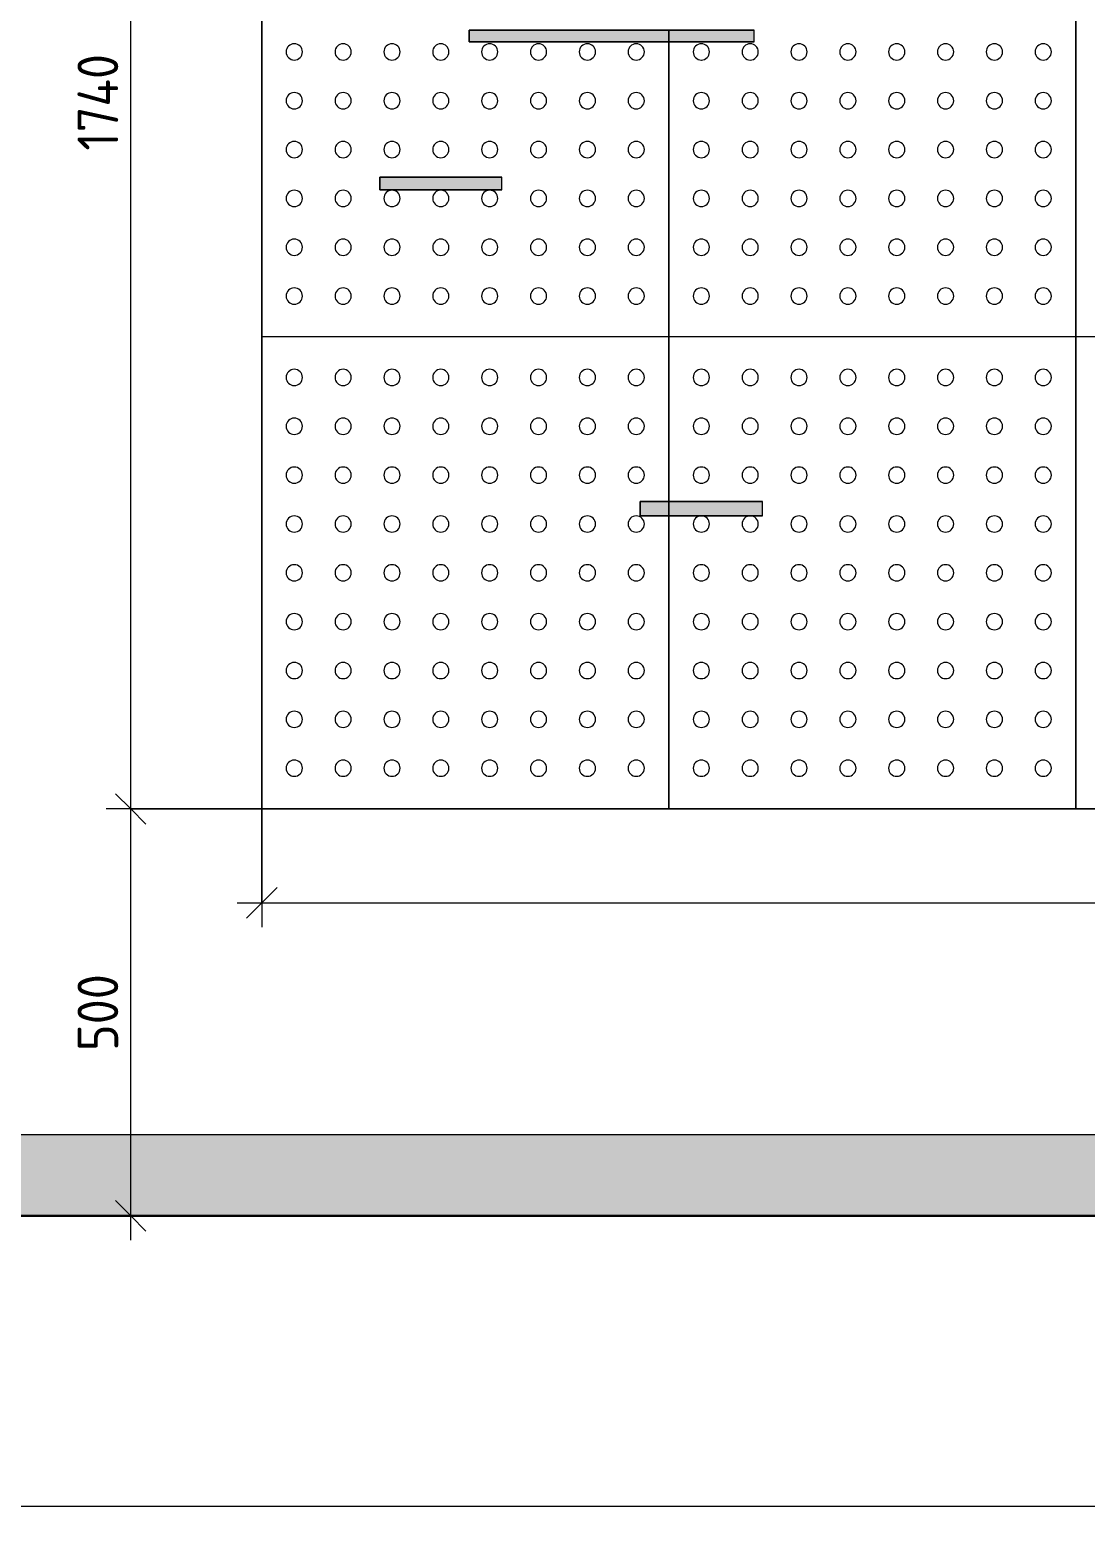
# Model space of a CAD drawing. Header units: millimetres. Extents: x 855 to 103073, y -1987 to 27400.
# Drawn here: x 71219 to 72516, y -387 to 1457 of the extents above; entities that cross this region are included whole.
import ezdxf

# ---------------------------------------------------------------- set-up
doc = ezdxf.new("R2010")
doc.units = ezdxf.units.MM
for name, color, linetype, lineweight in [('A-ANNO-DIMS', 7, 'Continuous', 9), ('A-ANNO-DIMS-25', 7, 'Continuous', 9), ('A-FLOR', 7, 'Continuous', 9), ('A-GENM', 7, 'Continuous', 9)]:
    doc.layers.add(name, color=color, linetype=linetype, lineweight=lineweight)
for name, color, linetype, lineweight, true_color in [('A-FLOR-FNSH-2', 7, 'Continuous', 30, 0x3c3c3c), ('I-FURN-3', 7, 'Continuous', 9, 0xacacac), ('I-FURN-5', 7, 'Continuous', 9, 0x949494), ('I-FURN-7', 7, 'Continuous', 9, 0x9e9e9e), ('I-FURN-9', 7, 'Continuous', 9, 0xc0c0c0)]:
    doc.layers.add(name, color=color, linetype=linetype, lineweight=lineweight, true_color=true_color)
doc.layers.add('I-FURN-4', color=7, linetype='Continuous', lineweight=9, true_color=0x7f7f7f, transparency=0.7)
doc.styles.add('ISOCPEUR_1', font='isocpeur.ttf', dxfattribs={"width": 0.9, "height": 62.5})
doc.styles.add('ISOCPEUR_2', font='isocpeur.ttf', dxfattribs={"width": 0.9, "height": 50})
doc.dimstyles.new('ISO-2_0_0_9К_Средний_округл2', dxfattribs={"dimscale": 304.8, "dimtxt": 49.799059, "dimasz": 0.123031, "dimexe": 0.098425, "dimexo": 0, "dimgap": 0, "dimtad": 1, "dimdec": 0, "dimrnd": 10, "dimzin": 0, "dimdsep": 46, "dimtxsty": 'ISOCPEUR_2', "dimblk1": 'OBLIQUE', "dimblk2": 'OBLIQUE', "dimsah": 1, "dimcen": 0.09, "dimdle": 0.098425, "dimazin": 0, "dimtfac": 1, "dimtdec": 4, "dimtix": 1, "dimtmove": 0, "dimatfit": 3, "dimfxl": 1, "dimtvp": 1, "dimtolj": 1, "dimtzin": 0, "dimarcsym": 2})
doc.dimstyles.new('ISO-2_5_0_9К_БОЛЬШОЙ', dxfattribs={"dimscale": 304.8, "dimtxt": 62.248823, "dimasz": 0.123031, "dimexe": 0.098425, "dimexo": 0.246063, "dimgap": 0, "dimtad": 1, "dimdec": 0, "dimrnd": 10, "dimzin": 0, "dimdsep": 46, "dimtxsty": 'ISOCPEUR_1', "dimblk1": 'OBLIQUE', "dimblk2": 'OBLIQUE', "dimsah": 1, "dimcen": 0.09, "dimdle": 0.098425, "dimazin": 0, "dimtfac": 1, "dimtdec": 4, "dimtix": 1, "dimtmove": 0, "dimatfit": 3, "dimfxl": 1, "dimtvp": 1, "dimtolj": 1, "dimtzin": 0, "dimarcsym": 2})

# ---------------------------------------------------------------- blocks, each defined once
blk = doc.blocks.new('Плинтус - Плинтус керамогранит бежевый-32865246-Развертка 1_02-5')
at = {"layer": 'A-GENM'}
blk.add_hatch(color=256, dxfattribs=at).paths.add_polyline_path([(-12825, 0), (-7660, 0), (-7660, 100), (-12825, 100)])
blk.add_line((-12825, 100), (-7660, 100), dxfattribs=at)
blk = doc.blocks.new('Бизиборд лего - бизиборд 1_21б-32328682-Развертка 1_02-5')
at = {"layer": 'I-FURN-4'}
h = blk.add_hatch(color=256, dxfattribs=at)
h.paths.add_polyline_path([(-11216.1, 860.2), (-11127.5, 860.2), (-11127.5, 877.8), (-11242.5, 877.8), (-11242.5, 860.2), (-11219.5, 860.2)])
h.paths.add_polyline_path([(-11207.3, 1442.2), (-11137.5, 1442.2), (-11137.5, 1456.7), (-11242.5, 1456.7), (-11242.5, 1442.2), (-11207.5, 1442.2)])
h.paths.add_polyline_path([(-10969.6, 1840.3), (-10827.1, 1840.3), (-10827.1, 1852.8), (-11177.5, 1852.8), (-11177.5, 1840.3), (-10972.8, 1840.3)])
h.paths.add_polyline_path([(-10907.6, 2140), (-10767.5, 2140), (-10767.5, 2152.2), (-10917.5, 2152.2), (-10917.5, 2140), (-10909.6, 2140)])
h = blk.add_hatch(color=256, dxfattribs=at)
h.paths.add_polyline_path([(-11272.8, 860.2), (-11242.5, 860.2), (-11242.5, 877.8), (-11277.5, 877.8), (-11277.4, 860.2), (-11272.8, 860.2)])
h.paths.add_polyline_path([(-11519.9, 1260.4), (-11447.5, 1260.4), (-11447.5, 1275.9), (-11597.5, 1275.9), (-11597.5, 1260.4), (-11520, 1260.4)])
h.paths.add_polyline_path([(-11407.5, 1442.2), (-11242.5, 1442.2), (-11242.5, 1456.7), (-11487.5, 1456.7), (-11487.5, 1442.2), (-11407.7, 1442.2)])
at = {"layer": 'I-FURN-3'}
for p, q in [((-11742.5, 2240), (-11742.5, 500)), ((-11137.5, 1456.7), (-11487.5, 1456.7)), ((-11487.5, 1456.7), (-11487.5, 1442.2)), ((-11242.5, 1442.2), (-11242.5, 1456.7)), ((-11242.5, 1442.2), (-11242.5, 1456.7)), ((-11137.5, 1442.2), (-11137.5, 1456.7)), ((-11487.5, 1442.2), (-11137.5, 1442.2)), ((-11447.5, 1275.9), (-11597.5, 1275.9)), ((-11597.5, 1275.9), (-11597.5, 1260.4)), ((-11447.5, 1260.4), (-11447.5, 1275.9)), ((-11597.5, 1260.4), (-11447.5, 1260.4)), ((-11712.5, 1080), (-11742.5, 1080)), ((-11272.8, 1080), (-11712.2, 1080)), ((-11215.1, 1080), (-11272.5, 1080)), ((-11212.5, 1080), (-11214.9, 1080)), ((-11137.5, 1080), (-11212.2, 1080)), ((-10772.8, 1080), (-11137.5, 1080)), ((-10712.5, 1080), (-10772.5, 1080)), ((-11127.5, 877.8), (-11277.5, 877.8)), ((-11277.5, 877.8), (-11277.5, 860.2)), ((-11242.5, 860.2), (-11242.5, 877.8)), ((-11242.5, 860.2), (-11242.5, 877.8)), ((-11127.5, 860.2), (-11127.5, 877.8)), ((-11277.5, 860.2), (-11127.5, 860.2)), ((-11742.5, 500), (-11242.5, 500)), ((-11242.5, 500), (-10742.5, 500)), ((-10742.5, 500), (-10242.5, 500))]:
    blk.add_line(p, q, dxfattribs=at)
for centre, start, end in [((-11702.5, 1430), 0, 180), ((-11642.5, 1430), 0, 180), ((-11582.5, 1430), 0, 180), ((-11522.5, 1430), 0, 180), ((-11462.5, 1430), 0, 180), ((-11402.5, 1430), 0, 180), ((-11342.5, 1430), 0, 180), ((-11282.5, 1430), 0, 180), ((-11202.5, 1430), 0, 180), ((-11142.5, 1430), 0, 180), ((-11082.5, 1430), 0, 180), ((-11022.5, 1430), 0, 180), ((-10962.5, 1430), 0, 180), ((-10902.5, 1430), 0, 180), ((-10842.5, 1430), 0, 180), ((-10782.5, 1430), 0, 180), ((-11702.5, 1430), 180.1435, 0), ((-11642.5, 1430), 180, 0), ((-11582.5, 1430), 180, 0), ((-11522.5, 1430), 180, 0), ((-11462.5, 1430), 180, 0), ((-11402.5, 1430), 180, 0), ((-11342.5, 1430), 180, 0), ((-11282.5, 1430), 180, 359.8565), ((-11202.5, 1430), 180.1435, 0), ((-11142.5, 1430), 180, 0), ((-11082.5, 1430), 180, 0), ((-11022.5, 1430), 180, 0), ((-10962.5, 1430), 180, 0), ((-10902.5, 1430), 180, 0), ((-10842.5, 1430), 180, 0), ((-10782.5, 1430), 180, 0), ((-11702.5, 1370), 0, 180), ((-11702.5, 1370), 180, 0), ((-11642.5, 1370), 0, 180), ((-11642.5, 1370), 180, 0), ((-11582.5, 1370), 0, 180), ((-11582.5, 1370), 180, 0), ((-11522.5, 1370), 0, 180), ((-11522.5, 1370), 180, 0), ((-11462.5, 1370), 0, 180), ((-11462.5, 1370), 180, 0), ((-11402.5, 1370), 0, 180), ((-11402.5, 1370), 180, 0), ((-11342.5, 1370), 0, 180), ((-11342.5, 1370), 180, 0), ((-11282.5, 1370), 0, 180), ((-11282.5, 1370), 180, 0), ((-11202.5, 1370), 0, 180), ((-11202.5, 1370), 180, 0), ((-11142.5, 1370), 0, 180), ((-11142.5, 1370), 180, 0), ((-11082.5, 1370), 0, 180), ((-11082.5, 1370), 180, 0), ((-11022.5, 1370), 0, 180), ((-11022.5, 1370), 180, 0), ((-10962.5, 1370), 0, 180), ((-10962.5, 1370), 180, 0), ((-10902.5, 1370), 0, 180), ((-10902.5, 1370), 180, 0), ((-10842.5, 1370), 0, 180), ((-10842.5, 1370), 180, 0), ((-10782.5, 1370), 0, 180), ((-10782.5, 1370), 180, 0), ((-11702.5, 1310), 0, 180), ((-11702.5, 1310), 180, 0), ((-11642.5, 1310), 0, 180), ((-11642.5, 1310), 180, 0), ((-11582.5, 1310), 0, 180), ((-11582.5, 1310), 180, 0), ((-11522.5, 1310), 0, 180), ((-11522.5, 1310), 180, 0), ((-11462.5, 1310), 0, 180), ((-11462.5, 1310), 180, 0), ((-11402.5, 1310), 0, 180), ((-11402.5, 1310), 180, 0), ((-11342.5, 1310), 0, 180), ((-11342.5, 1310), 180, 0), ((-11282.5, 1310), 0, 180), ((-11282.5, 1310), 180, 0), ((-11202.5, 1310), 0, 180), ((-11202.5, 1310), 180, 0), ((-11142.5, 1310), 0, 180), ((-11142.5, 1310), 180, 0), ((-11082.5, 1310), 0, 180), ((-11082.5, 1310), 180, 0), ((-11022.5, 1310), 0, 180), ((-11022.5, 1310), 180, 0), ((-10962.5, 1310), 0, 180), ((-10962.5, 1310), 180, 0), ((-10902.5, 1310), 0, 180), ((-10902.5, 1310), 180, 0), ((-10842.5, 1310), 0, 180), ((-10842.5, 1310), 180, 0), ((-10782.5, 1310), 0, 180), ((-10782.5, 1310), 180, 0), ((-11702.5, 1250), 0, 180), ((-11642.5, 1250), 0, 180), ((-11582.5, 1250), 0, 180), ((-11522.5, 1250), 0, 180), ((-11462.5, 1250), 0, 180), ((-11402.5, 1250), 0, 180), ((-11342.5, 1250), 0, 180), ((-11282.5, 1250), 0, 180), ((-11202.5, 1250), 0, 180), ((-11142.5, 1250), 0, 180), ((-11082.5, 1250), 360, 180), ((-11022.5, 1250), 0, 180), ((-10962.5, 1250), 0, 180), ((-10902.5, 1250), 0, 180), ((-10842.5, 1250), 0, 180), ((-10782.5, 1250), 0, 180), ((-11702.5, 1250), 180, 0), ((-11642.5, 1250), 180, 0), ((-11582.5, 1250), 180, 0), ((-11522.5, 1250), 180, 0), ((-11462.5, 1250), 180, 0), ((-11402.5, 1250), 180, 0), ((-11342.5, 1250), 180, 0), ((-11282.5, 1250), 180, 0), ((-11202.5, 1250), 180, 0), ((-11142.5, 1250), 180, 0), ((-11082.5, 1250), 180, 0), ((-11022.5, 1250), 180, 0), ((-10962.5, 1250), 180, 0), ((-10902.5, 1250), 180, 0), ((-10842.5, 1250), 180, 0), ((-10782.5, 1250), 180, 0), ((-11702.5, 1190), 0, 180), ((-11642.5, 1190), 0, 180), ((-11582.5, 1190), 0, 180), ((-11522.5, 1190), 0, 180), ((-11462.5, 1190), 0, 180), ((-11402.5, 1190), 0, 180), ((-11342.5, 1190), 0, 180), ((-11282.5, 1190), 0, 180), ((-11202.5, 1190), 0, 180), ((-11142.5, 1190), 0, 180), ((-11082.5, 1190), 360, 180), ((-11022.5, 1190), 0, 180), ((-10962.5, 1190), 0, 180), ((-10902.5, 1190), 0, 180), ((-10842.5, 1190), 0, 180), ((-10782.5, 1190), 0, 180), ((-11702.5, 1190), 180, 0), ((-11642.5, 1190), 180, 0), ((-11582.5, 1190), 180, 0), ((-11522.5, 1190), 180, 0), ((-11462.5, 1190), 180, 0), ((-11402.5, 1190), 180, 0), ((-11342.5, 1190), 180, 0), ((-11282.5, 1190), 180, 0), ((-11202.5, 1190), 180, 0), ((-11142.5, 1190), 180, 0), ((-11082.5, 1190), 180, 0), ((-11022.5, 1190), 180, 0), ((-10962.5, 1190), 180, 0), ((-10902.5, 1190), 180, 0), ((-10842.5, 1190), 180, 0), ((-10782.5, 1190), 180, 0), ((-11702.5, 1130), 0, 180), ((-11702.5, 1130), 180, 0), ((-11642.5, 1130), 0, 180), ((-11642.5, 1130), 180, 0), ((-11582.5, 1130), 0, 180), ((-11582.5, 1130), 180, 0), ((-11522.5, 1130), 0, 180), ((-11522.5, 1130), 180, 0), ((-11462.5, 1130), 0, 180), ((-11462.5, 1130), 180, 0), ((-11402.5, 1130), 0, 180), ((-11402.5, 1130), 180, 0), ((-11342.5, 1130), 0, 180), ((-11342.5, 1130), 180, 0), ((-11282.5, 1130), 0, 180), ((-11282.5, 1130), 180, 0), ((-11202.5, 1130), 0, 180), ((-11202.5, 1130), 180, 0), ((-11142.5, 1130), 0, 180), ((-11142.5, 1130), 180, 0), ((-11082.5, 1130), 0, 180), ((-11082.5, 1130), 180, 0), ((-11022.5, 1130), 0, 180), ((-11022.5, 1130), 180, 0), ((-10962.5, 1130), 0, 180), ((-10962.5, 1130), 180, 0), ((-10902.5, 1130), 0, 180), ((-10902.5, 1130), 180, 0), ((-10842.5, 1130), 0, 180), ((-10842.5, 1130), 180, 0), ((-10782.5, 1130), 0, 180), ((-10782.5, 1130), 180, 0), ((-11702.5, 1030), 0, 180), ((-11642.5, 1030), 0, 180), ((-11582.5, 1030), 0, 180), ((-11522.5, 1030), 0, 180), ((-11462.5, 1030), 0, 180), ((-11402.5, 1030), 0, 180), ((-11342.5, 1030), 0, 180), ((-11282.5, 1030), 0, 180), ((-11202.5, 1030), 0, 180), ((-11142.5, 1030), 0, 180), ((-11082.5, 1030), 0, 180), ((-11022.5, 1030), 0, 180), ((-10962.5, 1030), 0, 180), ((-10902.5, 1030), 0, 180), ((-10842.5, 1030), 0, 180), ((-10782.5, 1030), 0, 180), ((-11702.5, 1030), 180, 0), ((-11642.5, 1030), 180, 0), ((-11582.5, 1030), 180, 0), ((-11522.5, 1030), 180, 0), ((-11462.5, 1030), 180, 0), ((-11402.5, 1030), 180, 0), ((-11342.5, 1030), 180, 0), ((-11282.5, 1030), 180, 0), ((-11202.5, 1030), 180, 0), ((-11142.5, 1030), 180, 0), ((-11082.5, 1030), 180, 0), ((-11022.5, 1030), 180, 0), ((-10962.5, 1030), 180, 0), ((-10902.5, 1030), 180, 0), ((-10842.5, 1030), 180, 0), ((-10782.5, 1030), 180, 0), ((-11702.5, 970), 0, 180), ((-11642.5, 970), 0, 180), ((-11582.5, 970), 0, 180), ((-11522.5, 970), 0, 180), ((-11462.5, 970), 0, 180), ((-11402.5, 970), 0, 180), ((-11342.5, 970), 360, 180), ((-11282.5, 970), 0, 180), ((-11202.5, 970), 0, 180), ((-11142.5, 970), 0, 180), ((-11082.5, 970), 360, 180), ((-11022.5, 970), 0, 180), ((-10962.5, 970), 0, 180), ((-10902.5, 970), 0, 180), ((-10842.5, 970), 0, 180), ((-10782.5, 970), 0, 180), ((-11702.5, 970), 180, 0), ((-11642.5, 970), 180, 0), ((-11582.5, 970), 180, 0), ((-11522.5, 970), 180, 0), ((-11462.5, 970), 180, 0), ((-11402.5, 970), 180, 0), ((-11342.5, 970), 180, 0), ((-11282.5, 970), 180, 0), ((-11202.5, 970), 180, 0), ((-11142.5, 970), 180, 0), ((-11082.5, 970), 180, 0), ((-11022.5, 970), 180, 0), ((-10962.5, 970), 180, 0), ((-10902.5, 970), 180, 0), ((-10842.5, 970), 180, 0), ((-10782.5, 970), 180, 0), ((-11702.5, 910), 0, 180), ((-11702.5, 910), 180, 0), ((-11642.5, 910), 0, 180), ((-11642.5, 910), 180, 0), ((-11582.5, 910), 0, 180), ((-11582.5, 910), 180, 0), ((-11522.5, 910), 0, 180), ((-11522.5, 910), 180, 0), ((-11462.5, 910), 0, 180), ((-11462.5, 910), 180, 0), ((-11402.5, 910), 0, 180), ((-11402.5, 910), 180, 0), ((-11342.5, 910), 0, 180), ((-11342.5, 910), 180, 0), ((-11282.5, 910), 0, 180), ((-11282.5, 910), 180, 0), ((-11202.5, 910), 0, 180), ((-11202.5, 910), 180, 360), ((-11142.5, 910), 0, 180), ((-11142.5, 910), 180, 0), ((-11082.5, 910), 360, 180), ((-11082.5, 910), 180, 360), ((-11022.5, 910), 0, 180), ((-11022.5, 910), 180, 0), ((-10962.5, 910), 360, 180), ((-10962.5, 910), 180, 360), ((-10902.5, 910), 360, 180), ((-10902.5, 910), 180, 360), ((-10842.5, 910), 0, 180), ((-10842.5, 910), 180, 0), ((-10782.5, 910), 360, 180), ((-10782.5, 910), 180, 360), ((-11702.5, 850), 0, 180), ((-11702.5, 850), 180, 0), ((-11642.5, 850), 0, 180), ((-11642.5, 850), 180, 0), ((-11582.5, 850), 0, 180), ((-11582.5, 850), 180, 0), ((-11522.5, 850), 0, 180), ((-11522.5, 850), 180, 0), ((-11462.5, 850), 0, 180), ((-11462.5, 850), 180, 0), ((-11402.5, 850), 360, 180), ((-11402.5, 850), 180, 0), ((-11342.5, 850), 0, 180), ((-11342.5, 850), 180, 0), ((-11282.5, 850), 0, 180), ((-11282.5, 850), 180, 0), ((-11202.5, 850), 360, 180), ((-11202.5, 850), 180, 360), ((-11142.5, 850), 0, 180), ((-11142.5, 850), 180, 0), ((-11082.5, 850), 360, 180), ((-11082.5, 850), 180, 360), ((-11022.5, 850), 0, 180), ((-11022.5, 850), 180, 0), ((-10962.5, 850), 0, 180), ((-10962.5, 850), 180, 0), ((-10902.5, 850), 360, 180), ((-10902.5, 850), 180, 360), ((-10842.5, 850), 0, 180), ((-10842.5, 850), 180, 0), ((-10782.5, 850), 0, 180), ((-10782.5, 850), 180, 0), ((-11702.5, 790), 0, 180), ((-11642.5, 790), 0, 180), ((-11582.5, 790), 0, 180), ((-11522.5, 790), 0, 180), ((-11462.5, 790), 0, 180), ((-11402.5, 790), 360, 180), ((-11342.5, 790), 0, 180), ((-11282.5, 790), 0, 180), ((-11202.5, 790), 360, 180), ((-11142.5, 790), 360, 180), ((-11082.5, 790), 0, 180), ((-11022.5, 790), 360, 180), ((-10962.5, 790), 0, 180), ((-10902.5, 790), 0, 180), ((-10842.5, 790), 360, 180), ((-10782.5, 790), 0, 180), ((-11702.5, 790), 180, 0), ((-11642.5, 790), 180, 0), ((-11582.5, 790), 180, 0), ((-11522.5, 790), 180, 0), ((-11462.5, 790), 180, 0), ((-11402.5, 790), 180, 0), ((-11342.5, 790), 180, 0), ((-11282.5, 790), 180, 0), ((-11202.5, 790), 180, 360), ((-11142.5, 790), 180, 360), ((-11082.5, 790), 180, 0), ((-11022.5, 790), 180, 360), ((-10962.5, 790), 180, 0), ((-10902.5, 790), 180, 0), ((-10842.5, 790), 180, 360), ((-10782.5, 790), 180, 0), ((-11702.5, 730), 0, 180), ((-11642.5, 730), 0, 180), ((-11582.5, 730), 0, 180), ((-11522.5, 730), 0, 180), ((-11462.5, 730), 0, 180), ((-11402.5, 730), 0, 180), ((-11342.5, 730), 0, 180), ((-11282.5, 730), 0, 180), ((-11202.5, 730), 0, 180), ((-11142.5, 730), 360, 180), ((-11082.5, 730), 360, 180), ((-11022.5, 730), 360, 180), ((-10962.5, 730), 360, 180), ((-10902.5, 730), 360, 180), ((-10842.5, 730), 360, 180), ((-10782.5, 730), 360, 180), ((-11702.5, 730), 180, 0), ((-11642.5, 730), 180, 0), ((-11582.5, 730), 180, 0), ((-11522.5, 730), 180, 0), ((-11462.5, 730), 180, 0), ((-11402.5, 730), 180, 0), ((-11342.5, 730), 180, 0), ((-11282.5, 730), 180, 0), ((-11202.5, 730), 180, 0), ((-11142.5, 730), 180, 360), ((-11082.5, 730), 180, 360), ((-11022.5, 730), 180, 360), ((-10962.5, 730), 180, 360), ((-10902.5, 730), 180, 360), ((-10842.5, 730), 180, 360), ((-10782.5, 730), 180, 360), ((-11702.5, 670), 0, 180), ((-11702.5, 670), 180, 0), ((-11642.5, 670), 0, 180), ((-11642.5, 670), 180, 0), ((-11582.5, 670), 0, 180), ((-11582.5, 670), 180, 0), ((-11522.5, 670), 0, 180), ((-11522.5, 670), 180, 0), ((-11462.5, 670), 0, 180), ((-11462.5, 670), 180, 0), ((-11402.5, 670), 0, 180), ((-11402.5, 670), 180, 0), ((-11342.5, 670), 0, 180), ((-11342.5, 670), 180, 0), ((-11282.5, 670), 0, 180), ((-11282.5, 670), 180, 0), ((-11202.5, 670), 0, 180), ((-11202.5, 670), 180, 0), ((-11142.5, 670), 0, 180), ((-11142.5, 670), 180, 0), ((-11082.5, 670), 0, 180), ((-11082.5, 670), 180, 0), ((-11022.5, 670), 0, 180), ((-11022.5, 670), 180, 0), ((-10962.5, 670), 360, 180), ((-10962.5, 670), 180, 0), ((-10902.5, 670), 360, 180), ((-10902.5, 670), 180, 360), ((-10842.5, 670), 0, 180), ((-10842.5, 670), 180, 0), ((-10782.5, 670), 360, 180), ((-10782.5, 670), 180, 360), ((-11702.5, 610), 0, 180), ((-11702.5, 610), 180, 0), ((-11642.5, 610), 0, 180), ((-11642.5, 610), 180, 0), ((-11582.5, 610), 0, 180), ((-11582.5, 610), 180, 0), ((-11522.5, 610), 0, 180), ((-11522.5, 610), 180, 0), ((-11462.5, 610), 0, 180), ((-11462.5, 610), 180, 0), ((-11402.5, 610), 0, 180), ((-11402.5, 610), 180, 0), ((-11342.5, 610), 0, 180), ((-11342.5, 610), 180, 0), ((-11282.5, 610), 0, 180), ((-11282.5, 610), 180, 0), ((-11202.5, 610), 0, 180), ((-11202.5, 610), 180, 0), ((-11142.5, 610), 0, 180), ((-11142.5, 610), 180, 0), ((-11082.5, 610), 0, 180), ((-11082.5, 610), 180, 0), ((-11022.5, 610), 0, 180), ((-11022.5, 610), 180, 0), ((-10962.5, 610), 360, 180), ((-10962.5, 610), 180, 0), ((-10902.5, 610), 360, 180), ((-10902.5, 610), 180, 360), ((-10842.5, 610), 0, 180), ((-10842.5, 610), 180, 0), ((-10782.5, 610), 0, 180), ((-10782.5, 610), 180, 0), ((-11702.5, 550), 0, 180), ((-11642.5, 550), 0, 180), ((-11582.5, 550), 360, 180), ((-11522.5, 550), 360, 180), ((-11462.5, 550), 360, 180), ((-11402.5, 550), 360, 180), ((-11342.5, 550), 360, 180), ((-11282.5, 550), 360, 180), ((-11202.5, 550), 360, 180), ((-11142.5, 550), 0, 180), ((-11082.5, 550), 0, 180), ((-11022.5, 550), 0, 180), ((-10962.5, 550), 360, 180), ((-10902.5, 550), 360, 180), ((-10842.5, 550), 360, 180), ((-10782.5, 550), 360, 180), ((-11702.5, 550), 180, 0), ((-11642.5, 550), 180, 360), ((-11582.5, 550), 180, 360), ((-11522.5, 550), 180, 0), ((-11462.5, 550), 180, 360), ((-11402.5, 550), 180, 360), ((-11342.5, 550), 180, 0), ((-11282.5, 550), 180, 0), ((-11202.5, 550), 180, 0), ((-11142.5, 550), 180, 360), ((-11082.5, 550), 180, 360), ((-11022.5, 550), 180, 0), ((-10962.5, 550), 180, 360), ((-10902.5, 550), 180, 360), ((-10842.5, 550), 180, 360), ((-10782.5, 550), 180, 360)]:
    blk.add_arc(centre, 10, start, end, dxfattribs=at)
at = {"layer": 'I-FURN-5'}
for p, q in [((-11242.5, 1442.2), (-11242.5, 1456.7)), ((-11242.5, 1456.7), (-11242.5, 1442.2)), ((-11242.5, 860.2), (-11242.5, 877.8)), ((-11242.5, 877.8), (-11242.5, 860.2))]:
    blk.add_line(p, q, dxfattribs=at)
at = {"layer": 'I-FURN-7'}
for p, q in [((-10742.5, 500), (-10742.5, 2240)), ((-10742.5, 2240), (-10742.5, 500)), ((-11242.5, 877.8), (-11242.5, 1442.2)), ((-11242.5, 1442.2), (-11242.5, 877.8)), ((-11242.5, 500), (-11242.5, 860.2)), ((-11242.5, 860.2), (-11242.5, 500))]:
    blk.add_line(p, q, dxfattribs=at)
for centre, start, end in [((-11702.5, 1430), 180, 180.1435), ((-11282.5, 1430), 359.8565, 0), ((-11202.5, 1430), 180, 180.1435)]:
    blk.add_arc(centre, 10, start, end, dxfattribs=at)
at = {"layer": 'I-FURN-9'}
for p, q in [((-11742.5, 500), (-11742.5, 2240)), ((-10742.5, 500), (-10742.5, 2240)), ((-10742.5, 500), (-10742.5, 2240)), ((-11487.5, 1456.7), (-11137.5, 1456.7)), ((-11487.5, 1442.2), (-11487.5, 1456.7)), ((-11137.5, 1442.2), (-11137.5, 1456.7)), ((-11137.5, 1442.2), (-11487.5, 1442.2)), ((-11242.5, 877.8), (-11242.5, 1442.2)), ((-11242.5, 877.8), (-11242.5, 1442.2)), ((-11597.5, 1275.9), (-11447.5, 1275.9)), ((-11597.5, 1260.4), (-11597.5, 1275.9)), ((-11447.5, 1260.4), (-11447.5, 1275.9)), ((-11447.5, 1260.4), (-11597.5, 1260.4)), ((-11277.5, 877.8), (-11127.5, 877.8)), ((-11277.5, 860.2), (-11277.5, 877.8)), ((-11127.5, 860.2), (-11127.5, 877.8)), ((-11127.5, 860.2), (-11277.5, 860.2)), ((-11242.5, 500), (-11242.5, 860.2)), ((-11242.5, 500), (-11242.5, 860.2)), ((-11242.5, 500), (-11742.5, 500)), ((-10742.5, 500), (-11242.5, 500)), ((-10242.5, 500), (-10742.5, 500))]:
    blk.add_line(p, q, dxfattribs=at)
for centre, start, end in [((-11702.5, 1430), 0, 180), ((-11642.5, 1430), 0, 180), ((-11582.5, 1430), 0, 180), ((-11522.5, 1430), 0, 180), ((-11462.5, 1430), 0, 180), ((-11402.5, 1430), 0, 180), ((-11342.5, 1430), 0, 180), ((-11282.5, 1430), 0, 180), ((-11202.5, 1430), 0, 180), ((-11142.5, 1430), 0, 180), ((-11082.5, 1430), 0, 180), ((-11022.5, 1430), 0, 180), ((-10962.5, 1430), 0, 180), ((-10902.5, 1430), 0, 180), ((-10842.5, 1430), 0, 180), ((-10782.5, 1430), 0, 180), ((-11702.5, 1430), 180, 0), ((-11642.5, 1430), 180, 0), ((-11582.5, 1430), 180, 0), ((-11522.5, 1430), 180, 0), ((-11462.5, 1430), 180, 0), ((-11402.5, 1430), 180, 0), ((-11342.5, 1430), 180, 0), ((-11282.5, 1430), 180, 0), ((-11202.5, 1430), 180, 0), ((-11142.5, 1430), 180, 0), ((-11082.5, 1430), 180, 0), ((-11022.5, 1430), 180, 0), ((-10962.5, 1430), 180, 0), ((-10902.5, 1430), 180, 0), ((-10842.5, 1430), 180, 0), ((-10782.5, 1430), 180, 0), ((-11702.5, 1370), 0, 180), ((-11702.5, 1370), 180, 0), ((-11642.5, 1370), 0, 180), ((-11642.5, 1370), 180, 0), ((-11582.5, 1370), 0, 180), ((-11582.5, 1370), 180, 0), ((-11522.5, 1370), 0, 180), ((-11522.5, 1370), 180, 0), ((-11462.5, 1370), 0, 180), ((-11462.5, 1370), 180, 0), ((-11402.5, 1370), 0, 180), ((-11402.5, 1370), 180, 0), ((-11342.5, 1370), 0, 180), ((-11342.5, 1370), 180, 0), ((-11282.5, 1370), 0, 180), ((-11282.5, 1370), 180, 0), ((-11202.5, 1370), 0, 180), ((-11202.5, 1370), 180, 0), ((-11142.5, 1370), 0, 180), ((-11142.5, 1370), 180, 0), ((-11082.5, 1370), 0, 180), ((-11082.5, 1370), 180, 0), ((-11022.5, 1370), 0, 180), ((-11022.5, 1370), 180, 0), ((-10962.5, 1370), 0, 180), ((-10962.5, 1370), 180, 0), ((-10902.5, 1370), 0, 180), ((-10902.5, 1370), 180, 0), ((-10842.5, 1370), 0, 180), ((-10842.5, 1370), 180, 0), ((-10782.5, 1370), 0, 180), ((-10782.5, 1370), 180, 0), ((-11702.5, 1310), 0, 180), ((-11702.5, 1310), 180, 0), ((-11642.5, 1310), 0, 180), ((-11642.5, 1310), 180, 0), ((-11582.5, 1310), 0, 180), ((-11582.5, 1310), 180, 0), ((-11522.5, 1310), 0, 180), ((-11522.5, 1310), 180, 0), ((-11462.5, 1310), 0, 180), ((-11462.5, 1310), 180, 0), ((-11402.5, 1310), 0, 180), ((-11402.5, 1310), 180, 0), ((-11342.5, 1310), 0, 180), ((-11342.5, 1310), 180, 0), ((-11282.5, 1310), 0, 180), ((-11282.5, 1310), 180, 0), ((-11202.5, 1310), 0, 180), ((-11202.5, 1310), 180, 0), ((-11142.5, 1310), 0, 180), ((-11142.5, 1310), 180, 0), ((-11082.5, 1310), 0, 180), ((-11082.5, 1310), 180, 0), ((-11022.5, 1310), 0, 180), ((-11022.5, 1310), 180, 0), ((-10962.5, 1310), 0, 180), ((-10962.5, 1310), 180, 0), ((-10902.5, 1310), 0, 180), ((-10902.5, 1310), 180, 0), ((-10842.5, 1310), 0, 180), ((-10842.5, 1310), 180, 0), ((-10782.5, 1310), 0, 180), ((-10782.5, 1310), 180, 0), ((-11702.5, 1250), 0, 180), ((-11642.5, 1250), 0, 180), ((-11582.5, 1250), 0, 180), ((-11522.5, 1250), 0, 180), ((-11462.5, 1250), 0, 180), ((-11402.5, 1250), 0, 180), ((-11342.5, 1250), 0, 180), ((-11282.5, 1250), 0, 180), ((-11202.5, 1250), 0, 180), ((-11142.5, 1250), 0, 180), ((-11082.5, 1250), 0, 180), ((-11022.5, 1250), 0, 180), ((-10962.5, 1250), 0, 180), ((-10902.5, 1250), 0, 180), ((-10842.5, 1250), 0, 180), ((-10782.5, 1250), 0, 180), ((-11702.5, 1250), 180, 0), ((-11642.5, 1250), 180, 0), ((-11582.5, 1250), 180, 0), ((-11522.5, 1250), 180, 0), ((-11462.5, 1250), 180, 0), ((-11402.5, 1250), 180, 0), ((-11342.5, 1250), 180, 0), ((-11282.5, 1250), 180, 0), ((-11202.5, 1250), 180, 0), ((-11142.5, 1250), 180, 0), ((-11082.5, 1250), 180, 0), ((-11022.5, 1250), 180, 0), ((-10962.5, 1250), 180, 0), ((-10902.5, 1250), 180, 0), ((-10842.5, 1250), 180, 0), ((-10782.5, 1250), 180, 0), ((-11702.5, 1190), 0, 180), ((-11642.5, 1190), 0, 180), ((-11582.5, 1190), 0, 180), ((-11522.5, 1190), 0, 180), ((-11462.5, 1190), 0, 180), ((-11402.5, 1190), 0, 180), ((-11342.5, 1190), 0, 180), ((-11282.5, 1190), 0, 180), ((-11202.5, 1190), 0, 180), ((-11142.5, 1190), 0, 180), ((-11082.5, 1190), 0, 180), ((-11022.5, 1190), 0, 180), ((-10962.5, 1190), 0, 180), ((-10902.5, 1190), 0, 180), ((-10842.5, 1190), 0, 180), ((-10782.5, 1190), 0, 180), ((-11702.5, 1190), 180, 0), ((-11642.5, 1190), 180, 0), ((-11582.5, 1190), 180, 0), ((-11522.5, 1190), 180, 0), ((-11462.5, 1190), 180, 0), ((-11402.5, 1190), 180, 0), ((-11342.5, 1190), 180, 0), ((-11282.5, 1190), 180, 0), ((-11202.5, 1190), 180, 0), ((-11142.5, 1190), 180, 0), ((-11082.5, 1190), 180, 0), ((-11022.5, 1190), 180, 0), ((-10962.5, 1190), 180, 0), ((-10902.5, 1190), 180, 0), ((-10842.5, 1190), 180, 0), ((-10782.5, 1190), 180, 0), ((-11702.5, 1130), 0, 180), ((-11702.5, 1130), 180, 0), ((-11642.5, 1130), 0, 180), ((-11642.5, 1130), 180, 0), ((-11582.5, 1130), 0, 180), ((-11582.5, 1130), 180, 0), ((-11522.5, 1130), 0, 180), ((-11522.5, 1130), 180, 0), ((-11462.5, 1130), 0, 180), ((-11462.5, 1130), 180, 0), ((-11402.5, 1130), 0, 180), ((-11402.5, 1130), 180, 0), ((-11342.5, 1130), 0, 180), ((-11342.5, 1130), 180, 0), ((-11282.5, 1130), 0, 180), ((-11282.5, 1130), 180, 0), ((-11202.5, 1130), 0, 180), ((-11202.5, 1130), 180, 0), ((-11142.5, 1130), 0, 180), ((-11142.5, 1130), 180, 0), ((-11082.5, 1130), 0, 180), ((-11082.5, 1130), 180, 0), ((-11022.5, 1130), 0, 180), ((-11022.5, 1130), 180, 0), ((-10962.5, 1130), 0, 180), ((-10962.5, 1130), 180, 0), ((-10902.5, 1130), 0, 180), ((-10902.5, 1130), 180, 0), ((-10842.5, 1130), 0, 180), ((-10842.5, 1130), 180, 0), ((-10782.5, 1130), 0, 180), ((-10782.5, 1130), 180, 0), ((-11702.5, 1030), 0, 180), ((-11642.5, 1030), 0, 180), ((-11582.5, 1030), 0, 180), ((-11522.5, 1030), 0, 180), ((-11462.5, 1030), 0, 180), ((-11402.5, 1030), 0, 180), ((-11342.5, 1030), 0, 180), ((-11282.5, 1030), 0, 180), ((-11202.5, 1030), 0, 180), ((-11142.5, 1030), 0, 180), ((-11082.5, 1030), 0, 180), ((-11022.5, 1030), 0, 180), ((-10962.5, 1030), 0, 180), ((-10902.5, 1030), 0, 180), ((-10842.5, 1030), 0, 180), ((-10782.5, 1030), 0, 180), ((-11702.5, 1030), 180, 0), ((-11642.5, 1030), 180, 0), ((-11582.5, 1030), 180, 0), ((-11522.5, 1030), 180, 0), ((-11462.5, 1030), 180, 0), ((-11402.5, 1030), 180, 0), ((-11342.5, 1030), 180, 0), ((-11282.5, 1030), 180, 0), ((-11202.5, 1030), 180, 0), ((-11142.5, 1030), 180, 0), ((-11082.5, 1030), 180, 0), ((-11022.5, 1030), 180, 0), ((-10962.5, 1030), 180, 0), ((-10902.5, 1030), 180, 0), ((-10842.5, 1030), 180, 0), ((-10782.5, 1030), 180, 0), ((-11702.5, 970), 0, 180), ((-11642.5, 970), 0, 180), ((-11582.5, 970), 0, 180), ((-11522.5, 970), 0, 180), ((-11462.5, 970), 0, 180), ((-11402.5, 970), 0, 180), ((-11342.5, 970), 0, 180), ((-11282.5, 970), 0, 180), ((-11202.5, 970), 0, 180), ((-11142.5, 970), 0, 180), ((-11082.5, 970), 0, 180), ((-11022.5, 970), 0, 180), ((-10962.5, 970), 0, 180), ((-10902.5, 970), 0, 180), ((-10842.5, 970), 0, 180), ((-10782.5, 970), 0, 180), ((-11702.5, 970), 180, 0), ((-11642.5, 970), 180, 0), ((-11582.5, 970), 180, 0), ((-11522.5, 970), 180, 0), ((-11462.5, 970), 180, 0), ((-11402.5, 970), 180, 0), ((-11342.5, 970), 180, 0), ((-11282.5, 970), 180, 0), ((-11202.5, 970), 180, 0), ((-11142.5, 970), 180, 0), ((-11082.5, 970), 180, 0), ((-11022.5, 970), 180, 0), ((-10962.5, 970), 180, 0), ((-10902.5, 970), 180, 0), ((-10842.5, 970), 180, 0), ((-10782.5, 970), 180, 0), ((-11702.5, 910), 0, 180), ((-11702.5, 910), 180, 0), ((-11642.5, 910), 0, 180), ((-11642.5, 910), 180, 0), ((-11582.5, 910), 0, 180), ((-11582.5, 910), 180, 0), ((-11522.5, 910), 0, 180), ((-11522.5, 910), 180, 0), ((-11462.5, 910), 0, 180), ((-11462.5, 910), 180, 0), ((-11402.5, 910), 0, 180), ((-11402.5, 910), 180, 0), ((-11342.5, 910), 0, 180), ((-11342.5, 910), 180, 0), ((-11282.5, 910), 0, 180), ((-11282.5, 910), 180, 0), ((-11202.5, 910), 0, 180), ((-11202.5, 910), 180, 0), ((-11142.5, 910), 0, 180), ((-11142.5, 910), 180, 0), ((-11082.5, 910), 360, 180), ((-11082.5, 910), 180, 360), ((-11022.5, 910), 360, 180), ((-11022.5, 910), 180, 0), ((-10962.5, 910), 360, 180), ((-10962.5, 910), 180, 360), ((-10902.5, 910), 360, 180), ((-10902.5, 910), 180, 360), ((-10842.5, 910), 0, 180), ((-10842.5, 910), 180, 0), ((-10782.5, 910), 360, 180), ((-10782.5, 910), 180, 360), ((-11702.5, 850), 0, 180), ((-11702.5, 850), 180, 0), ((-11642.5, 850), 0, 180), ((-11642.5, 850), 180, 0), ((-11582.5, 850), 0, 180), ((-11582.5, 850), 180, 0), ((-11522.5, 850), 0, 180), ((-11522.5, 850), 180, 0), ((-11462.5, 850), 0, 180), ((-11462.5, 850), 180, 0), ((-11402.5, 850), 0, 180), ((-11402.5, 850), 180, 0), ((-11342.5, 850), 0, 180), ((-11342.5, 850), 180, 0), ((-11282.5, 850), 0, 180), ((-11282.5, 850), 180, 0), ((-11202.5, 850), 0, 180), ((-11202.5, 850), 180, 360), ((-11142.5, 850), 0, 180), ((-11142.5, 850), 180, 0), ((-11082.5, 850), 360, 180), ((-11082.5, 850), 180, 360), ((-11022.5, 850), 0, 180), ((-11022.5, 850), 180, 0), ((-10962.5, 850), 0, 180), ((-10962.5, 850), 180, 0), ((-10902.5, 850), 360, 180), ((-10902.5, 850), 180, 360), ((-10842.5, 850), 0, 180), ((-10842.5, 850), 180, 0), ((-10782.5, 850), 0, 180), ((-10782.5, 850), 180, 0), ((-11702.5, 790), 0, 180), ((-11642.5, 790), 0, 180), ((-11582.5, 790), 0, 180), ((-11522.5, 790), 0, 180), ((-11462.5, 790), 0, 180), ((-11402.5, 790), 0, 180), ((-11342.5, 790), 0, 180), ((-11282.5, 790), 0, 180), ((-11202.5, 790), 360, 180), ((-11142.5, 790), 360, 180), ((-11082.5, 790), 0, 180), ((-11022.5, 790), 360, 180), ((-10962.5, 790), 0, 180), ((-10902.5, 790), 0, 180), ((-10842.5, 790), 360, 180), ((-10782.5, 790), 0, 180), ((-11702.5, 790), 180, 0), ((-11642.5, 790), 180, 0), ((-11582.5, 790), 180, 0), ((-11522.5, 790), 180, 0), ((-11462.5, 790), 180, 0), ((-11402.5, 790), 180, 0), ((-11342.5, 790), 180, 0), ((-11282.5, 790), 180, 0), ((-11202.5, 790), 180, 360), ((-11142.5, 790), 180, 360), ((-11082.5, 790), 180, 0), ((-11022.5, 790), 180, 360), ((-10962.5, 790), 180, 0), ((-10902.5, 790), 180, 0), ((-10842.5, 790), 180, 360), ((-10782.5, 790), 180, 0), ((-11702.5, 730), 0, 180), ((-11642.5, 730), 0, 180), ((-11582.5, 730), 0, 180), ((-11522.5, 730), 0, 180), ((-11462.5, 730), 0, 180), ((-11402.5, 730), 0, 180), ((-11342.5, 730), 0, 180), ((-11282.5, 730), 0, 180), ((-11202.5, 730), 0, 180), ((-11142.5, 730), 360, 180), ((-11082.5, 730), 360, 180), ((-11022.5, 730), 360, 180), ((-10962.5, 730), 360, 180), ((-10902.5, 730), 360, 180), ((-10842.5, 730), 360, 180), ((-10782.5, 730), 360, 180), ((-11702.5, 730), 180, 0), ((-11642.5, 730), 180, 0), ((-11582.5, 730), 180, 0), ((-11522.5, 730), 180, 0), ((-11462.5, 730), 180, 0), ((-11402.5, 730), 180, 0), ((-11342.5, 730), 180, 0), ((-11282.5, 730), 180, 0), ((-11202.5, 730), 180, 0), ((-11142.5, 730), 180, 360), ((-11082.5, 730), 180, 360), ((-11022.5, 730), 180, 360), ((-10962.5, 730), 180, 360), ((-10902.5, 730), 180, 360), ((-10842.5, 730), 180, 360), ((-10782.5, 730), 180, 360), ((-11702.5, 670), 0, 180), ((-11702.5, 670), 180, 0), ((-11642.5, 670), 0, 180), ((-11642.5, 670), 180, 0), ((-11582.5, 670), 0, 180), ((-11582.5, 670), 180, 0), ((-11522.5, 670), 0, 180), ((-11522.5, 670), 180, 0), ((-11462.5, 670), 0, 180), ((-11462.5, 670), 180, 0), ((-11402.5, 670), 0, 180), ((-11402.5, 670), 180, 0), ((-11342.5, 670), 0, 180), ((-11342.5, 670), 180, 0), ((-11282.5, 670), 0, 180), ((-11282.5, 670), 180, 0), ((-11202.5, 670), 0, 180), ((-11202.5, 670), 180, 0), ((-11142.5, 670), 0, 180), ((-11142.5, 670), 180, 0), ((-11082.5, 670), 0, 180), ((-11082.5, 670), 180, 0), ((-11022.5, 670), 0, 180), ((-11022.5, 670), 180, 0), ((-10962.5, 670), 360, 180), ((-10962.5, 670), 180, 360), ((-10902.5, 670), 360, 180), ((-10902.5, 670), 180, 360), ((-10842.5, 670), 0, 180), ((-10842.5, 670), 180, 0), ((-10782.5, 670), 360, 180), ((-10782.5, 670), 180, 360), ((-11702.5, 610), 0, 180), ((-11702.5, 610), 180, 0), ((-11642.5, 610), 0, 180), ((-11642.5, 610), 180, 0), ((-11582.5, 610), 0, 180), ((-11582.5, 610), 180, 0), ((-11522.5, 610), 0, 180), ((-11522.5, 610), 180, 0), ((-11462.5, 610), 0, 180), ((-11462.5, 610), 180, 0), ((-11402.5, 610), 0, 180), ((-11402.5, 610), 180, 0), ((-11342.5, 610), 0, 180), ((-11342.5, 610), 180, 0), ((-11282.5, 610), 0, 180), ((-11282.5, 610), 180, 0), ((-11202.5, 610), 0, 180), ((-11202.5, 610), 180, 0), ((-11142.5, 610), 0, 180), ((-11142.5, 610), 180, 0), ((-11082.5, 610), 0, 180), ((-11082.5, 610), 180, 0), ((-11022.5, 610), 0, 180), ((-11022.5, 610), 180, 0), ((-10962.5, 610), 0, 180), ((-10962.5, 610), 180, 0), ((-10902.5, 610), 360, 180), ((-10902.5, 610), 180, 360), ((-10842.5, 610), 0, 180), ((-10842.5, 610), 180, 0), ((-10782.5, 610), 0, 180), ((-10782.5, 610), 180, 0), ((-11702.5, 550), 0, 180), ((-11642.5, 550), 0, 180), ((-11582.5, 550), 0, 180), ((-11522.5, 550), 0, 180), ((-11462.5, 550), 0, 180), ((-11402.5, 550), 0, 180), ((-11342.5, 550), 0, 180), ((-11282.5, 550), 0, 180), ((-11202.5, 550), 0, 180), ((-11142.5, 550), 0, 180), ((-11082.5, 550), 0, 180), ((-11022.5, 550), 0, 180), ((-10962.5, 550), 360, 180), ((-10902.5, 550), 360, 180), ((-10842.5, 550), 360, 180), ((-10782.5, 550), 0, 180), ((-11702.5, 550), 180, 0), ((-11642.5, 550), 180, 0), ((-11582.5, 550), 180, 0), ((-11522.5, 550), 180, 0), ((-11462.5, 550), 180, 0), ((-11402.5, 550), 180, 0), ((-11342.5, 550), 180, 0), ((-11282.5, 550), 180, 0), ((-11202.5, 550), 180, 0), ((-11142.5, 550), 180, 0), ((-11082.5, 550), 180, 0), ((-11022.5, 550), 180, 0), ((-10962.5, 550), 180, 0), ((-10902.5, 550), 180, 0), ((-10842.5, 550), 180, 0), ((-10782.5, 550), 180, 0)]:
    blk.add_arc(centre, 10, start, end, dxfattribs=at)
blk = doc.blocks.new('DIMBLOCK75-Развертка 1_02-5')
at = {"layer": 'A-ANNO-DIMS-25'}
for p, q in [((70421.4, -75), (70421.4, -387.1)), ((70421.4, -357.1), (70421.4, -75.1)), ((75586.4, -75), (75586.4, -387.1)), ((75586.4, -357.1), (75586.4, -75.1)), ((75586.4, -357.1), (70421.4, -357.1))]:
    blk.add_line(p, q, dxfattribs=at)
at = {"layer": 'A-ANNO-DIMS-25', "lineweight": 20}
for p, q in [((70421.4, -357.1), (70440.2, -338.3)), ((75586.4, -357.1), (75605.2, -338.3)), ((70421.4, -357.1), (70402.7, -375.8)), ((75586.4, -357.1), (75567.7, -375.8))]:
    blk.add_line(p, q, dxfattribs=at)
at = {"layer": 'A-ANNO-DIMS-25', "color": 0, "insert": (72930.3, -275.4), "char_height": 62.5, "width": 176.691, "attachment_point": 1, "line_spacing_factor": 1.149209, "style": 'ISOCPEUR_1'}
blk.add_mtext('5170', dxfattribs=at)
blk = doc.blocks.new('_Oblique')
at = {"color": 0, "linetype": 'ByBlock', "lineweight": -2}
blk.add_line((-0.5, -0.5), (0.5, 0.5), dxfattribs=at)
blk = doc.blocks.new('DIMBLOCK100-Развертка 1_02-5')
at = {"layer": 'A-ANNO-DIMS-25', "lineweight": 20}
for p, q in [((71343, 500), (71324.2, 518.7)), ((71343, 500), (71361.7, 481.2)), ((71343, 0), (71324.2, 18.8)), ((71343, 0), (71361.7, -18.8))]:
    blk.add_line(p, q, dxfattribs=at)
at = {"layer": 'A-ANNO-DIMS-25'}
for p, q in [((72003.9, 500), (71313, 500)), ((71343, -30), (71343, 500)), ((71343, 500), (72003.9, 500)), ((71316.4, 0), (71373, 0)), ((71343, 0), (71316.4, 0))]:
    blk.add_line(p, q, dxfattribs=at)
at = {"layer": 'A-ANNO-DIMS-25', "color": 0, "insert": (71277.6, 202.6), "char_height": 50, "width": 113.772, "attachment_point": 1, "rotation": 90, "line_spacing_factor": 1.149209, "style": 'ISOCPEUR_2'}
blk.add_mtext('500', dxfattribs=at)
blk = doc.blocks.new('DIMBLOCK101-Развертка 1_02-5')
at = {"layer": 'A-ANNO-DIMS-25'}
for p, q in [((71343, 500), (71343, 2270)), ((71503.9, 2240), (71313, 2240)), ((71343, 2240), (71503.9, 2240)), ((72003.9, 500), (71313, 500)), ((71343, 500), (72003.9, 500))]:
    blk.add_line(p, q, dxfattribs=at)
at = {"layer": 'A-ANNO-DIMS-25', "lineweight": 20}
for p, q in [((71343, 2240), (71324.2, 2258.7)), ((71343, 2240), (71361.7, 2221.2)), ((71343, 500), (71324.2, 518.7)), ((71343, 500), (71361.7, 481.2))]:
    blk.add_line(p, q, dxfattribs=at)
at = {"layer": 'A-ANNO-DIMS-25', "color": 0, "insert": (71277.6, 1308.7), "char_height": 50, "width": 147.099, "attachment_point": 1, "rotation": 90, "line_spacing_factor": 1.149209, "style": 'ISOCPEUR_2'}
blk.add_mtext('1740', dxfattribs=at)
blk = doc.blocks.new('DIMBLOCK102-Развертка 1_02-5')
at = {"layer": 'A-ANNO-DIMS-25'}
for p, q in [((71503.9, 500), (71503.9, 354.6)), ((71503.9, 384.6), (71503.9, 500)), ((74503.9, 500), (74503.9, 354.6)), ((74503.9, 384.6), (74503.9, 500)), ((71473.9, 384.6), (74533.9, 384.6))]:
    blk.add_line(p, q, dxfattribs=at)
at = {"layer": 'A-ANNO-DIMS-25', "lineweight": 20}
for p, q in [((71503.9, 384.6), (71522.7, 403.4)), ((74503.9, 384.6), (74522.7, 403.4)), ((71503.9, 384.6), (71485.2, 365.9)), ((74503.9, 384.6), (74485.2, 365.9))]:
    blk.add_line(p, q, dxfattribs=at)
at = {"layer": 'A-ANNO-DIMS-25', "color": 0, "insert": (72940.7, 449.9), "char_height": 50, "width": 151.696, "attachment_point": 1, "line_spacing_factor": 1.149209, "style": 'ISOCPEUR_2'}
blk.add_mtext('3000', dxfattribs=at)

msp = doc.modelspace()

# ---------------------------------------------------------------- linework, layer by layer
at = {"layer": 'A-FLOR'}
msp.add_line((83136.4, -0.1), (63255.9, -0.1), dxfattribs=at)
at = {"layer": 'A-FLOR-FNSH-2'}
msp.add_line((82701.4, 0), (63255.9, 0), dxfattribs=at)

# ---------------------------------------------------------------- block references
at = {"layer": 'A-GENM'}
msp.add_blockref('Плинтус - Плинтус керамогранит бежевый-32865246-Развертка 1_02-5', (83246.4, 0), dxfattribs=at)
at = {"layer": 'I-FURN-3'}
msp.add_blockref('Бизиборд лего - бизиборд 1_21б-32328682-Развертка 1_02-5', (83246.4, 0), dxfattribs=at)

# ---------------------------------------------------------------- dimensions: what is measured, and where the dimension line sits
at = {"layer": 'A-ANNO-DIMS'}
for base, p1, p2, override, picture, middle in [((71343, 2240), (72003.9, 500), (71503.9, 2240), {"dimpost": '<>', "dimfxl": 1810.414317}, 'DIMBLOCK101-Развертка 1_02-5', (71318, 1370)), ((71343, 500), (71316.4, 0), (72003.9, 500), {"dimpost": '<>', "dimfxl": 850.063514}, 'DIMBLOCK100-Развертка 1_02-5', (71318, 250))]:
    dim = msp.add_linear_dim(base=base, p1=p1, p2=p2, angle=90, dimstyle='ISO-2_0_0_9К_Средний_округл2', override=override, dxfattribs=at)
    dim.commit()
    dim.dimension.update_dxf_attribs({"geometry": picture, "text_midpoint": middle})
for base, p1, p2, dimstyle, override, picture, middle in [((74503.9, 384.6), (71503.9, 500), (74503.9, 500), 'ISO-2_0_0_9К_Средний_округл2', {"dimpost": '<>', "dimfxl": 3000}, 'DIMBLOCK102-Развертка 1_02-5', (73003.9, 409.6)), ((70421.4, -357.1), (75586.4, 0), (70421.4, 0), 'ISO-2_5_0_9К_БОЛЬШОЙ', {"dimpost": '<>', "dimfxl": 5165}, 'DIMBLOCK75-Развертка 1_02-5', (73003.9, -325.8))]:
    dim = msp.add_linear_dim(base=base, p1=p1, p2=p2, dimstyle=dimstyle, override=override, dxfattribs=at)
    dim.commit()
    dim.dimension.update_dxf_attribs({"geometry": picture, "text_midpoint": middle})

doc.saveas('drawing.dxf')
